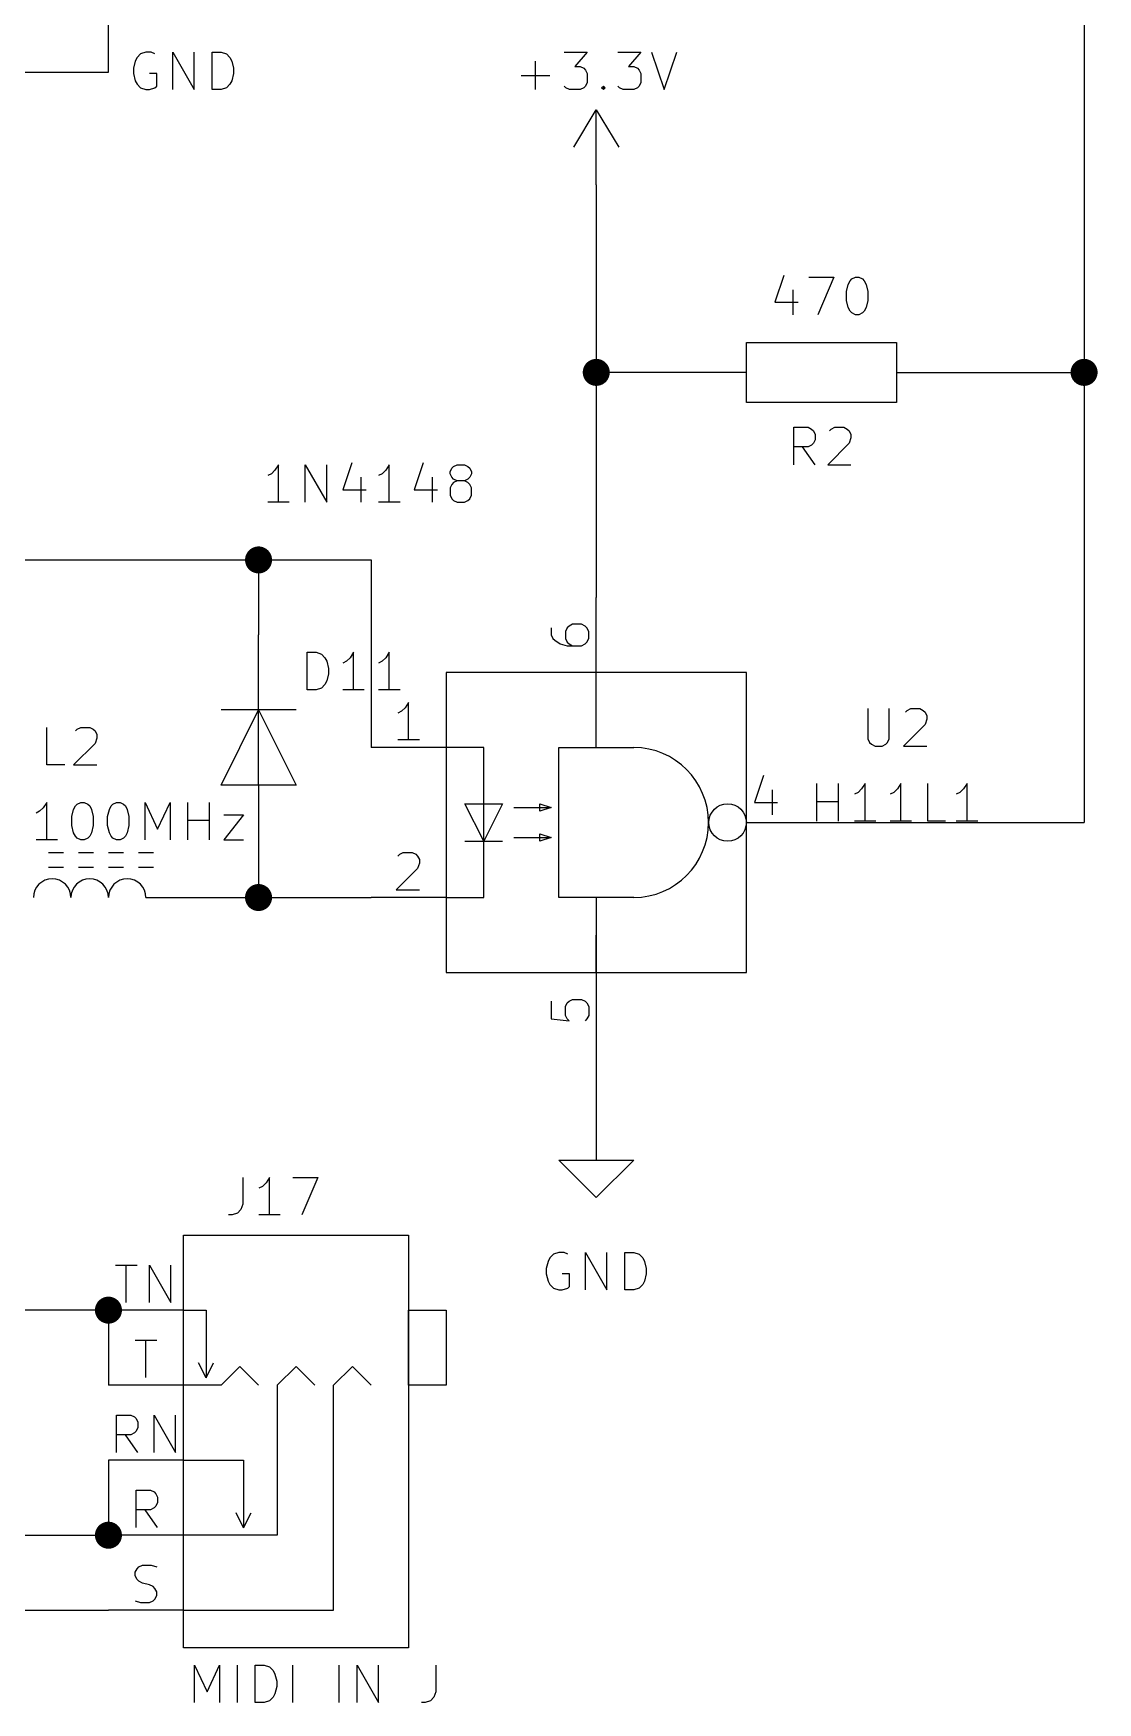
# Model space of a CAD drawing. Extents: x 0.4 to 11.3, y -7.9 to -0.4.
# Drawn here: x 2 to 3.418, y -4.673 to -2.448 of the extents above; entities that cross this region are included whole.
import ezdxf

# ---------------------------------------------------------------- set-up
doc = ezdxf.new("R2010")
doc.units = 0
doc.header["$MEASUREMENT"] = 0
for name, color, linetype in [('CYAN2', 4, 'CONTINUOUS'), ('GREEN3', 91, 'CONTINUOUS'), ('LYELLOW', 51, 'CONTINUOUS'), ('RED2', 1, 'CONTINUOUS'), ('RED3', 11, 'CONTINUOUS')]:
    doc.layers.add(name, color=color, linetype=linetype)

msp = doc.modelspace()

# ---------------------------------------------------------------- linework, layer by layer
at = {"layer": 'CYAN2', "linetype": 'CONTINUOUS'}
for p, q in [((2.13571, -2.48504), (2.13333, -2.49456)), ((2.13809, -2.48028), (2.13571, -2.48504)), ((2.14286, -2.47551), (2.13809, -2.48028)), ((2.15, -2.47313), (2.14286, -2.47551)), ((2.15714, -2.47313), (2.15, -2.47313)), ((2.16191, -2.47551), (2.15714, -2.47313)), ((2.18571, -2.52313), (2.18571, -2.47313)), ((2.18571, -2.47313), (2.21428, -2.52313)), ((2.21428, -2.52313), (2.21428, -2.47313)), ((2.23809, -2.52313), (2.23809, -2.47313)), ((2.23809, -2.47313), (2.25, -2.47313)), ((2.25, -2.47313), (2.25714, -2.47551)), ((2.25714, -2.47551), (2.26191, -2.48028)), ((2.26191, -2.48028), (2.26429, -2.48504)), ((2.26429, -2.48504), (2.26667, -2.49456)), ((2.66904, -2.52313), (2.66904, -2.48504)), ((2.70714, -2.47313), (2.73809, -2.47313)), ((2.73809, -2.47313), (2.72143, -2.49218)), ((2.77857, -2.47313), (2.80952, -2.47313)), ((2.80952, -2.47313), (2.79285, -2.49218)), ((2.82381, -2.47313), (2.84047, -2.52313)), ((2.84047, -2.52313), (2.85714, -2.47313)), ((2.13333, -2.49456), (2.13333, -2.5017)), ((2.13333, -2.5017), (2.13571, -2.51122)), ((2.13571, -2.51122), (2.13809, -2.51599)), ((2.16428, -2.5017), (2.15476, -2.5017)), ((2.16428, -2.51837), (2.16428, -2.5017)), ((2.26429, -2.51122), (2.26191, -2.51599)), ((2.26667, -2.5017), (2.26429, -2.51122)), ((2.26667, -2.49456), (2.26667, -2.5017)), ((2.65, -2.50408), (2.68809, -2.50408)), ((2.72143, -2.49218), (2.72857, -2.49218)), ((2.72857, -2.49218), (2.73333, -2.49456)), ((2.73333, -2.49456), (2.73571, -2.49694)), ((2.73571, -2.49694), (2.73809, -2.5017)), ((2.73809, -2.51361), (2.73571, -2.51837)), ((2.73809, -2.5017), (2.73809, -2.51361)), ((2.79285, -2.49218), (2.8, -2.49218)), ((2.8, -2.49218), (2.80476, -2.49456)), ((2.80476, -2.49456), (2.80714, -2.49694)), ((2.80714, -2.49694), (2.80952, -2.5017)), ((2.80952, -2.51361), (2.80714, -2.51837)), ((2.80952, -2.5017), (2.80952, -2.51361)), ((2.13809, -2.51599), (2.14286, -2.52075)), ((2.14286, -2.52075), (2.15, -2.52313)), ((2.15, -2.52313), (2.15476, -2.52313)), ((2.15476, -2.52313), (2.16191, -2.52075)), ((2.16191, -2.52075), (2.16428, -2.51837)), ((2.25, -2.52313), (2.23809, -2.52313)), ((2.25714, -2.52075), (2.25, -2.52313)), ((2.26191, -2.51599), (2.25714, -2.52075)), ((2.70952, -2.52075), (2.70714, -2.51837)), ((2.71428, -2.52313), (2.70952, -2.52075)), ((2.72857, -2.52313), (2.71428, -2.52313)), ((2.73333, -2.52075), (2.72857, -2.52313)), ((2.73571, -2.51837), (2.73333, -2.52075)), ((2.75714, -2.52075), (2.75952, -2.51837)), ((2.75952, -2.52313), (2.75714, -2.52075)), ((2.75952, -2.51837), (2.7619, -2.52075)), ((2.75952, -2.51837), (2.75952, -2.52313)), ((2.7619, -2.52075), (2.75952, -2.52313)), ((2.78095, -2.52075), (2.77857, -2.51837)), ((2.78571, -2.52313), (2.78095, -2.52075)), ((2.8, -2.52313), (2.78571, -2.52313)), ((2.80476, -2.52075), (2.8, -2.52313)), ((2.80714, -2.51837), (2.80476, -2.52075)), ((3, -2.77075), (2.98809, -2.80646)), ((3.03333, -2.77313), (3.06666, -2.77313)), ((3.06666, -2.77313), (3.04524, -2.82313)), ((3.08571, -2.78265), (3.08809, -2.77789)), ((3.08809, -2.77789), (3.09047, -2.77551)), ((3.09047, -2.77551), (3.09523, -2.77313)), ((3.09523, -2.77313), (3.1, -2.77313)), ((3.1, -2.77313), (3.10476, -2.77551)), ((3.10476, -2.77551), (3.10714, -2.77789)), ((3.10714, -2.77789), (3.10952, -2.78265)), ((3.0119, -2.7898), (3.0119, -2.82313)), ((3.08333, -2.79218), (3.08571, -2.78265)), ((3.08333, -2.80408), (3.08333, -2.79218)), ((3.10952, -2.78265), (3.1119, -2.79218)), ((3.1119, -2.79218), (3.1119, -2.80408)), ((2.98809, -2.80646), (3.01904, -2.80646)), ((3.08571, -2.81361), (3.08333, -2.80408)), ((3.08809, -2.81837), (3.08571, -2.81361)), ((3.09047, -2.82075), (3.08809, -2.81837)), ((3.09523, -2.82313), (3.09047, -2.82075)), ((3.1, -2.82313), (3.09523, -2.82313)), ((3.10476, -2.82075), (3.1, -2.82313)), ((3.10714, -2.81837), (3.10476, -2.82075)), ((3.10952, -2.81361), (3.10714, -2.81837)), ((3.1119, -2.80408), (3.10952, -2.81361)), ((3.01309, -3.02313), (3.01309, -2.97313)), ((3.01309, -2.97313), (3.03214, -2.97313)), ((3.03214, -2.97313), (3.0369, -2.97551)), ((3.0369, -2.97551), (3.03928, -2.97789)), ((3.03928, -2.97789), (3.04166, -2.98265)), ((3.06071, -2.97789), (3.06309, -2.97551)), ((3.06309, -2.97551), (3.06785, -2.97313)), ((3.06785, -2.97313), (3.07976, -2.97313)), ((3.07976, -2.97313), (3.08452, -2.97551)), ((3.08452, -2.97551), (3.0869, -2.97789)), ((3.0869, -2.97789), (3.08928, -2.98265)), ((3.03214, -2.99932), (3.01309, -2.99932)), ((3.04166, -3.02313), (3.025, -2.99932)), ((3.0369, -2.99694), (3.03214, -2.99932)), ((3.03928, -2.99456), (3.0369, -2.99694)), ((3.04166, -2.9898), (3.03928, -2.99456)), ((3.04166, -2.98265), (3.04166, -2.9898)), ((3.0869, -2.99456), (3.05833, -3.02313)), ((3.08928, -2.98742), (3.0869, -2.99456)), ((3.08928, -2.98265), (3.08928, -2.98742)), ((2.32662, -3.02313), (2.32186, -3.03028)), ((2.32662, -3.02313), (2.32186, -3.03028)), ((2.32662, -3.07313), (2.32662, -3.02313)), ((2.32662, -3.07313), (2.32662, -3.02313)), ((2.36233, -3.07313), (2.36233, -3.02313)), ((2.36233, -3.02313), (2.39091, -3.07313)), ((2.36233, -3.07313), (2.36233, -3.02313)), ((2.36233, -3.02313), (2.39091, -3.07313)), ((2.39091, -3.07313), (2.39091, -3.02313)), ((2.39091, -3.07313), (2.39091, -3.02313)), ((2.42424, -3.02075), (2.41234, -3.05646)), ((2.42424, -3.02075), (2.41234, -3.05646)), ((2.47424, -3.02313), (2.46948, -3.03028)), ((2.47424, -3.02313), (2.46948, -3.03028)), ((2.47424, -3.07313), (2.47424, -3.02313)), ((2.47424, -3.07313), (2.47424, -3.02313)), ((2.51948, -3.02075), (2.50757, -3.05646)), ((2.51948, -3.02075), (2.50757, -3.05646)), ((2.55757, -3.02789), (2.55995, -3.02551)), ((2.55757, -3.02789), (2.55995, -3.02551)), ((2.55995, -3.02551), (2.56472, -3.02313)), ((2.55995, -3.02551), (2.56472, -3.02313)), ((2.56472, -3.02313), (2.57424, -3.02313)), ((2.56472, -3.02313), (2.57424, -3.02313)), ((2.57424, -3.02313), (2.579, -3.02551)), ((2.57424, -3.02313), (2.579, -3.02551)), ((2.579, -3.02551), (2.58138, -3.02789)), ((2.579, -3.02551), (2.58138, -3.02789)), ((3.05833, -3.02313), (3.08928, -3.02313)), ((2.3171, -3.03504), (2.31234, -3.03742)), ((2.3171, -3.03504), (2.31234, -3.03742)), ((2.32186, -3.03028), (2.3171, -3.03504)), ((2.32186, -3.03028), (2.3171, -3.03504)), ((2.43615, -3.0398), (2.43615, -3.07313)), ((2.43615, -3.0398), (2.43615, -3.07313)), ((2.46472, -3.03504), (2.45996, -3.03742)), ((2.46472, -3.03504), (2.45996, -3.03742)), ((2.46948, -3.03028), (2.46472, -3.03504)), ((2.46948, -3.03028), (2.46472, -3.03504)), ((2.53138, -3.0398), (2.53138, -3.07313)), ((2.53138, -3.0398), (2.53138, -3.07313)), ((2.55519, -3.03265), (2.55757, -3.02789)), ((2.55519, -3.03265), (2.55757, -3.02789)), ((2.55519, -3.03504), (2.55519, -3.03265)), ((2.55519, -3.03504), (2.55519, -3.03265)), ((2.55757, -3.0398), (2.55519, -3.03504)), ((2.55757, -3.0398), (2.55519, -3.03504)), ((2.55995, -3.04218), (2.55757, -3.0398)), ((2.55995, -3.04218), (2.55757, -3.0398)), ((2.55995, -3.04694), (2.55757, -3.04932)), ((2.55995, -3.04694), (2.55757, -3.04932)), ((2.56472, -3.04456), (2.55995, -3.04218)), ((2.56472, -3.04456), (2.55995, -3.04218)), ((2.56472, -3.04456), (2.55995, -3.04694)), ((2.56472, -3.04456), (2.55995, -3.04694)), ((2.57424, -3.04456), (2.56472, -3.04456)), ((2.57424, -3.04456), (2.56472, -3.04456)), ((2.579, -3.04218), (2.57424, -3.04456)), ((2.579, -3.04218), (2.57424, -3.04456)), ((2.579, -3.04694), (2.57424, -3.04456)), ((2.579, -3.04694), (2.57424, -3.04456)), ((2.58138, -3.0398), (2.579, -3.04218)), ((2.58138, -3.0398), (2.579, -3.04218)), ((2.58138, -3.04932), (2.579, -3.04694)), ((2.58138, -3.04932), (2.579, -3.04694)), ((2.58138, -3.02789), (2.58376, -3.03265)), ((2.58138, -3.02789), (2.58376, -3.03265)), ((2.58376, -3.03504), (2.58138, -3.0398)), ((2.58376, -3.03504), (2.58138, -3.0398)), ((2.58376, -3.03265), (2.58376, -3.03504)), ((2.58376, -3.03265), (2.58376, -3.03504)), ((2.41234, -3.05646), (2.44329, -3.05646)), ((2.41234, -3.05646), (2.44329, -3.05646)), ((2.50757, -3.05646), (2.53852, -3.05646)), ((2.50757, -3.05646), (2.53852, -3.05646)), ((2.55757, -3.04932), (2.55519, -3.05408)), ((2.55757, -3.04932), (2.55519, -3.05408)), ((2.55519, -3.05408), (2.55519, -3.06361)), ((2.55519, -3.05408), (2.55519, -3.06361)), ((2.55519, -3.06361), (2.55757, -3.06837)), ((2.55519, -3.06361), (2.55757, -3.06837)), ((2.55757, -3.06837), (2.55995, -3.07075)), ((2.55757, -3.06837), (2.55995, -3.07075)), ((2.579, -3.07075), (2.58138, -3.06837)), ((2.579, -3.07075), (2.58138, -3.06837)), ((2.58376, -3.05408), (2.58138, -3.04932)), ((2.58376, -3.05408), (2.58138, -3.04932)), ((2.58138, -3.06837), (2.58376, -3.06361)), ((2.58138, -3.06837), (2.58376, -3.06361)), ((2.58376, -3.06361), (2.58376, -3.05408)), ((2.58376, -3.06361), (2.58376, -3.05408)), ((2.34091, -3.07313), (2.31234, -3.07313)), ((2.34091, -3.07313), (2.31234, -3.07313)), ((2.48853, -3.07313), (2.45996, -3.07313)), ((2.48853, -3.07313), (2.45996, -3.07313)), ((2.55995, -3.07075), (2.56472, -3.07313)), ((2.55995, -3.07075), (2.56472, -3.07313)), ((2.56472, -3.07313), (2.57424, -3.07313)), ((2.56472, -3.07313), (2.57424, -3.07313)), ((2.57424, -3.07313), (2.579, -3.07075)), ((2.57424, -3.07313), (2.579, -3.07075)), ((2.36472, -3.32313), (2.36472, -3.27313)), ((2.36472, -3.27313), (2.37662, -3.27313)), ((2.36472, -3.32313), (2.36472, -3.27313)), ((2.36472, -3.27313), (2.37662, -3.27313)), ((2.37662, -3.27313), (2.38376, -3.27551)), ((2.37662, -3.27313), (2.38376, -3.27551)), ((2.38376, -3.27551), (2.38853, -3.28028)), ((2.38376, -3.27551), (2.38853, -3.28028)), ((2.38853, -3.28028), (2.39091, -3.28504)), ((2.38853, -3.28028), (2.39091, -3.28504)), ((2.39091, -3.28504), (2.39329, -3.29456)), ((2.39091, -3.28504), (2.39329, -3.29456)), ((2.4171, -3.28504), (2.41234, -3.28742)), ((2.4171, -3.28504), (2.41234, -3.28742)), ((2.42186, -3.28028), (2.4171, -3.28504)), ((2.42186, -3.28028), (2.4171, -3.28504)), ((2.42662, -3.27313), (2.42186, -3.28028)), ((2.42662, -3.27313), (2.42186, -3.28028)), ((2.42662, -3.32313), (2.42662, -3.27313)), ((2.42662, -3.32313), (2.42662, -3.27313)), ((2.46472, -3.28504), (2.45996, -3.28742)), ((2.46472, -3.28504), (2.45996, -3.28742)), ((2.46948, -3.28028), (2.46472, -3.28504)), ((2.46948, -3.28028), (2.46472, -3.28504)), ((2.47424, -3.27313), (2.46948, -3.28028)), ((2.47424, -3.27313), (2.46948, -3.28028)), ((2.47424, -3.32313), (2.47424, -3.27313)), ((2.47424, -3.32313), (2.47424, -3.27313)), ((2.39091, -3.31122), (2.38853, -3.31599)), ((2.39091, -3.31122), (2.38853, -3.31599)), ((2.39329, -3.3017), (2.39091, -3.31122)), ((2.39329, -3.3017), (2.39091, -3.31122)), ((2.39329, -3.29456), (2.39329, -3.3017)), ((2.39329, -3.29456), (2.39329, -3.3017)), ((2.37662, -3.32313), (2.36472, -3.32313)), ((2.37662, -3.32313), (2.36472, -3.32313)), ((2.38376, -3.32075), (2.37662, -3.32313)), ((2.38376, -3.32075), (2.37662, -3.32313)), ((2.38853, -3.31599), (2.38376, -3.32075)), ((2.38853, -3.31599), (2.38376, -3.32075)), ((2.44091, -3.32313), (2.41234, -3.32313)), ((2.44091, -3.32313), (2.41234, -3.32313)), ((2.48853, -3.32313), (2.45996, -3.32313)), ((2.48853, -3.32313), (2.45996, -3.32313)), ((3.1119, -3.34813), (3.1119, -3.38861)), ((3.1119, -3.34813), (3.1119, -3.38861)), ((3.14047, -3.38861), (3.14047, -3.34813)), ((3.14047, -3.38861), (3.14047, -3.34813)), ((3.16191, -3.3529), (3.16428, -3.35052)), ((3.16191, -3.3529), (3.16428, -3.35052)), ((3.16428, -3.35052), (3.16905, -3.34813)), ((3.16428, -3.35052), (3.16905, -3.34813)), ((3.16905, -3.34813), (3.18095, -3.34813)), ((3.16905, -3.34813), (3.18095, -3.34813)), ((3.18095, -3.34813), (3.18571, -3.35052)), ((3.18095, -3.34813), (3.18571, -3.35052)), ((3.18571, -3.35052), (3.18809, -3.3529)), ((3.18571, -3.35052), (3.18809, -3.3529)), ((3.18809, -3.3529), (3.19048, -3.35766)), ((3.18809, -3.3529), (3.19048, -3.35766)), ((3.19048, -3.35766), (3.19048, -3.36242)), ((3.19048, -3.35766), (3.19048, -3.36242)), ((2.01785, -3.42313), (2.01785, -3.37313)), ((2.01785, -3.42313), (2.01785, -3.37313)), ((2.05595, -3.37789), (2.05833, -3.37551)), ((2.05595, -3.37789), (2.05833, -3.37551)), ((2.05833, -3.37551), (2.06309, -3.37313)), ((2.05833, -3.37551), (2.06309, -3.37313)), ((2.06309, -3.37313), (2.075, -3.37313)), ((2.06309, -3.37313), (2.075, -3.37313)), ((2.075, -3.37313), (2.07976, -3.37551)), ((2.075, -3.37313), (2.07976, -3.37551)), ((2.07976, -3.37551), (2.08214, -3.37789)), ((2.07976, -3.37551), (2.08214, -3.37789)), ((2.08214, -3.37789), (2.08452, -3.38265)), ((2.08214, -3.37789), (2.08452, -3.38265)), ((3.18809, -3.36956), (3.15952, -3.39813)), ((3.18809, -3.36956), (3.15952, -3.39813)), ((3.19048, -3.36242), (3.18809, -3.36956)), ((3.19048, -3.36242), (3.18809, -3.36956)), ((2.08214, -3.39456), (2.05357, -3.42313)), ((2.08214, -3.39456), (2.05357, -3.42313)), ((2.08452, -3.38742), (2.08214, -3.39456)), ((2.08452, -3.38742), (2.08214, -3.39456)), ((2.08452, -3.38265), (2.08452, -3.38742)), ((2.08452, -3.38265), (2.08452, -3.38742)), ((3.1119, -3.38861), (3.11428, -3.39337)), ((3.1119, -3.38861), (3.11428, -3.39337)), ((3.11428, -3.39337), (3.11667, -3.39576)), ((3.11428, -3.39337), (3.11667, -3.39576)), ((3.11667, -3.39576), (3.12143, -3.39813)), ((3.11667, -3.39576), (3.12143, -3.39813)), ((3.12143, -3.39813), (3.13095, -3.39813)), ((3.12143, -3.39813), (3.13095, -3.39813)), ((3.13095, -3.39813), (3.13571, -3.39576)), ((3.13095, -3.39813), (3.13571, -3.39576)), ((3.13571, -3.39576), (3.13809, -3.39337)), ((3.13571, -3.39576), (3.13809, -3.39337)), ((3.13809, -3.39337), (3.14047, -3.38861)), ((3.13809, -3.39337), (3.14047, -3.38861)), ((3.15952, -3.39813), (3.19048, -3.39813)), ((3.15952, -3.39813), (3.19048, -3.39813)), ((2.04167, -3.42313), (2.01785, -3.42313)), ((2.04167, -3.42313), (2.01785, -3.42313)), ((2.05357, -3.42313), (2.08452, -3.42313)), ((2.05357, -3.42313), (2.08452, -3.42313)), ((3.04405, -3.49813), (3.04405, -3.44813)), ((3.04405, -3.49813), (3.04405, -3.44813)), ((3.07262, -3.49813), (3.07262, -3.44813)), ((3.07262, -3.49813), (3.07262, -3.44813)), ((3.10833, -3.44813), (3.10357, -3.45528)), ((3.10833, -3.44813), (3.10357, -3.45528)), ((3.10833, -3.49813), (3.10833, -3.44813)), ((3.10833, -3.49813), (3.10833, -3.44813)), ((3.15595, -3.44813), (3.15119, -3.45528)), ((3.15595, -3.44813), (3.15119, -3.45528)), ((3.15595, -3.49813), (3.15595, -3.44813)), ((3.15595, -3.49813), (3.15595, -3.44813)), ((3.19167, -3.49813), (3.19167, -3.44813)), ((3.19167, -3.49813), (3.19167, -3.44813)), ((3.24405, -3.44813), (3.23929, -3.45528)), ((3.24405, -3.44813), (3.23929, -3.45528)), ((3.24405, -3.49813), (3.24405, -3.44813)), ((3.24405, -3.49813), (3.24405, -3.44813)), ((3.09881, -3.46004), (3.09405, -3.46242)), ((3.09881, -3.46004), (3.09405, -3.46242)), ((3.10357, -3.45528), (3.09881, -3.46004)), ((3.10357, -3.45528), (3.09881, -3.46004)), ((3.14643, -3.46004), (3.14167, -3.46242)), ((3.14643, -3.46004), (3.14167, -3.46242)), ((3.15119, -3.45528), (3.14643, -3.46004)), ((3.15119, -3.45528), (3.14643, -3.46004)), ((3.23452, -3.46004), (3.22976, -3.46242)), ((3.23452, -3.46004), (3.22976, -3.46242)), ((3.23929, -3.45528), (3.23452, -3.46004)), ((3.23929, -3.45528), (3.23452, -3.46004)), ((2.00833, -3.48504), (2.00357, -3.48742)), ((2.00833, -3.48504), (2.00357, -3.48742)), ((2.01309, -3.48028), (2.00833, -3.48504)), ((2.01309, -3.48028), (2.00833, -3.48504)), ((2.01785, -3.47313), (2.01309, -3.48028)), ((2.01785, -3.47313), (2.01309, -3.48028)), ((2.01785, -3.52313), (2.01785, -3.47313)), ((2.01785, -3.52313), (2.01785, -3.47313)), ((2.05119, -3.49218), (2.05357, -3.48265)), ((2.05119, -3.49218), (2.05357, -3.48265)), ((2.05119, -3.50408), (2.05119, -3.49218)), ((2.05119, -3.50408), (2.05119, -3.49218)), ((2.05357, -3.48265), (2.05595, -3.47789)), ((2.05357, -3.48265), (2.05595, -3.47789)), ((2.05595, -3.47789), (2.05833, -3.47551)), ((2.05595, -3.47789), (2.05833, -3.47551)), ((2.05833, -3.47551), (2.06309, -3.47313)), ((2.05833, -3.47551), (2.06309, -3.47313)), ((2.06309, -3.47313), (2.06785, -3.47313)), ((2.06309, -3.47313), (2.06785, -3.47313)), ((2.06785, -3.47313), (2.07261, -3.47551)), ((2.06785, -3.47313), (2.07261, -3.47551)), ((2.07261, -3.47551), (2.075, -3.47789)), ((2.07261, -3.47551), (2.075, -3.47789)), ((2.075, -3.47789), (2.07738, -3.48265)), ((2.075, -3.47789), (2.07738, -3.48265)), ((2.07738, -3.48265), (2.07976, -3.49218)), ((2.07738, -3.48265), (2.07976, -3.49218)), ((2.07976, -3.49218), (2.07976, -3.50408)), ((2.07976, -3.49218), (2.07976, -3.50408)), ((2.09881, -3.49218), (2.10119, -3.48265)), ((2.09881, -3.49218), (2.10119, -3.48265)), ((2.09881, -3.50408), (2.09881, -3.49218)), ((2.09881, -3.50408), (2.09881, -3.49218)), ((2.10119, -3.48265), (2.10357, -3.47789)), ((2.10119, -3.48265), (2.10357, -3.47789)), ((2.10357, -3.47789), (2.10595, -3.47551)), ((2.10357, -3.47789), (2.10595, -3.47551)), ((2.10595, -3.47551), (2.11071, -3.47313)), ((2.10595, -3.47551), (2.11071, -3.47313)), ((2.11071, -3.47313), (2.11547, -3.47313)), ((2.11071, -3.47313), (2.11547, -3.47313)), ((2.11547, -3.47313), (2.12023, -3.47551)), ((2.11547, -3.47313), (2.12023, -3.47551)), ((2.12023, -3.47551), (2.12261, -3.47789)), ((2.12023, -3.47551), (2.12261, -3.47789)), ((2.12261, -3.47789), (2.125, -3.48265)), ((2.12261, -3.47789), (2.125, -3.48265)), ((2.125, -3.48265), (2.12738, -3.49218)), ((2.125, -3.48265), (2.12738, -3.49218)), ((2.12738, -3.49218), (2.12738, -3.50408)), ((2.12738, -3.49218), (2.12738, -3.50408)), ((2.1488, -3.52313), (2.1488, -3.47313)), ((2.1488, -3.47313), (2.16547, -3.50885)), ((2.1488, -3.52313), (2.1488, -3.47313)), ((2.1488, -3.47313), (2.16547, -3.50885)), ((2.16547, -3.50885), (2.18214, -3.47313)), ((2.16547, -3.50885), (2.18214, -3.47313)), ((2.18214, -3.47313), (2.18214, -3.52313)), ((2.18214, -3.47313), (2.18214, -3.52313)), ((2.20594, -3.52313), (2.20594, -3.47313)), ((2.20594, -3.52313), (2.20594, -3.47313)), ((2.23452, -3.52313), (2.23452, -3.47313)), ((2.23452, -3.52313), (2.23452, -3.47313)), ((2.25357, -3.4898), (2.27976, -3.4898)), ((2.27976, -3.4898), (2.25357, -3.52313)), ((2.25357, -3.4898), (2.27976, -3.4898)), ((2.27976, -3.4898), (2.25357, -3.52313)), ((3.04405, -3.47194), (3.07262, -3.47194)), ((3.04405, -3.47194), (3.07262, -3.47194)), ((2.05357, -3.51361), (2.05119, -3.50408)), ((2.05357, -3.51361), (2.05119, -3.50408)), ((2.05595, -3.51837), (2.05357, -3.51361)), ((2.05595, -3.51837), (2.05357, -3.51361)), ((2.07738, -3.51361), (2.075, -3.51837)), ((2.07738, -3.51361), (2.075, -3.51837)), ((2.07976, -3.50408), (2.07738, -3.51361)), ((2.07976, -3.50408), (2.07738, -3.51361)), ((2.10119, -3.51361), (2.09881, -3.50408)), ((2.10119, -3.51361), (2.09881, -3.50408)), ((2.10357, -3.51837), (2.10119, -3.51361)), ((2.10357, -3.51837), (2.10119, -3.51361)), ((2.125, -3.51361), (2.12261, -3.51837)), ((2.125, -3.51361), (2.12261, -3.51837)), ((2.12738, -3.50408), (2.125, -3.51361)), ((2.12738, -3.50408), (2.125, -3.51361)), ((2.20594, -3.49694), (2.23452, -3.49694)), ((2.20594, -3.49694), (2.23452, -3.49694)), ((3.12262, -3.49813), (3.09405, -3.49813)), ((3.12262, -3.49813), (3.09405, -3.49813)), ((3.17024, -3.49813), (3.14167, -3.49813)), ((3.17024, -3.49813), (3.14167, -3.49813)), ((3.21548, -3.49813), (3.19167, -3.49813)), ((3.21548, -3.49813), (3.19167, -3.49813)), ((3.25833, -3.49813), (3.22976, -3.49813)), ((3.25833, -3.49813), (3.22976, -3.49813)), ((2.03214, -3.52313), (2.00357, -3.52313)), ((2.03214, -3.52313), (2.00357, -3.52313)), ((2.05833, -3.52075), (2.05595, -3.51837)), ((2.05833, -3.52075), (2.05595, -3.51837)), ((2.06309, -3.52313), (2.05833, -3.52075)), ((2.06309, -3.52313), (2.05833, -3.52075)), ((2.06785, -3.52313), (2.06309, -3.52313)), ((2.06785, -3.52313), (2.06309, -3.52313)), ((2.07261, -3.52075), (2.06785, -3.52313)), ((2.07261, -3.52075), (2.06785, -3.52313)), ((2.075, -3.51837), (2.07261, -3.52075)), ((2.075, -3.51837), (2.07261, -3.52075)), ((2.10595, -3.52075), (2.10357, -3.51837)), ((2.10595, -3.52075), (2.10357, -3.51837)), ((2.11071, -3.52313), (2.10595, -3.52075)), ((2.11071, -3.52313), (2.10595, -3.52075)), ((2.11547, -3.52313), (2.11071, -3.52313)), ((2.11547, -3.52313), (2.11071, -3.52313)), ((2.12023, -3.52075), (2.11547, -3.52313)), ((2.12023, -3.52075), (2.11547, -3.52313)), ((2.12261, -3.51837), (2.12023, -3.52075)), ((2.12261, -3.51837), (2.12023, -3.52075)), ((2.25357, -3.52313), (2.27976, -3.52313)), ((2.25357, -3.52313), (2.27976, -3.52313)), ((2.279, -3.97313), (2.279, -4.00885)), ((2.30996, -3.98028), (2.30519, -3.98504)), ((2.31472, -3.97313), (2.30996, -3.98028)), ((2.31472, -4.02313), (2.31472, -3.97313)), ((2.34567, -3.97313), (2.379, -3.97313)), ((2.379, -3.97313), (2.35757, -4.02313)), ((2.30519, -3.98504), (2.30043, -3.98742)), ((2.26472, -4.02313), (2.25996, -4.02313)), ((2.27186, -4.02075), (2.26472, -4.02313)), ((2.27662, -4.01599), (2.27186, -4.02075)), ((2.279, -4.00885), (2.27662, -4.01599)), ((2.329, -4.02313), (2.30043, -4.02313)), ((2.68571, -4.08504), (2.68333, -4.09456)), ((2.68809, -4.08028), (2.68571, -4.08504)), ((2.69286, -4.07551), (2.68809, -4.08028)), ((2.7, -4.07313), (2.69286, -4.07551)), ((2.70714, -4.07313), (2.7, -4.07313)), ((2.71191, -4.07551), (2.70714, -4.07313)), ((2.73571, -4.12313), (2.73571, -4.07313)), ((2.73571, -4.07313), (2.76428, -4.12313)), ((2.76428, -4.12313), (2.76428, -4.07313)), ((2.78809, -4.12313), (2.78809, -4.07313)), ((2.78809, -4.07313), (2.8, -4.07313)), ((2.8, -4.07313), (2.80714, -4.07551)), ((2.80714, -4.07551), (2.81191, -4.08028)), ((2.81191, -4.08028), (2.81429, -4.08504)), ((2.81429, -4.08504), (2.81667, -4.09456)), ((2.68333, -4.09456), (2.68333, -4.1017)), ((2.68333, -4.1017), (2.68571, -4.11122)), ((2.68571, -4.11122), (2.68809, -4.11599)), ((2.68809, -4.11599), (2.69286, -4.12075)), ((2.71428, -4.1017), (2.70476, -4.1017)), ((2.71428, -4.11837), (2.71428, -4.1017)), ((2.81191, -4.11599), (2.80714, -4.12075)), ((2.81429, -4.11122), (2.81191, -4.11599)), ((2.81667, -4.1017), (2.81429, -4.11122)), ((2.81667, -4.09456), (2.81667, -4.1017)), ((2.69286, -4.12075), (2.7, -4.12313)), ((2.7, -4.12313), (2.70476, -4.12313)), ((2.70476, -4.12313), (2.71191, -4.12075)), ((2.71191, -4.12075), (2.71428, -4.11837)), ((2.8, -4.12313), (2.78809, -4.12313)), ((2.80714, -4.12075), (2.8, -4.12313)), ((2.21472, -4.67313), (2.21472, -4.62313)), ((2.21472, -4.62313), (2.23139, -4.65885)), ((2.23139, -4.65885), (2.24805, -4.62313)), ((2.24805, -4.62313), (2.24805, -4.67313)), ((2.27186, -4.67313), (2.27186, -4.62313)), ((2.29567, -4.67313), (2.29567, -4.62313)), ((2.29567, -4.62313), (2.30757, -4.62313)), ((2.30757, -4.62313), (2.31472, -4.62551)), ((2.31472, -4.62551), (2.31948, -4.63028)), ((2.34567, -4.67313), (2.34567, -4.62313)), ((2.40757, -4.67313), (2.40757, -4.62313)), ((2.43139, -4.67313), (2.43139, -4.62313)), ((2.43139, -4.62313), (2.45996, -4.67313)), ((2.45996, -4.67313), (2.45996, -4.62313)), ((2.53615, -4.62313), (2.53615, -4.65885)), ((2.31948, -4.63028), (2.32186, -4.63504)), ((2.32186, -4.63504), (2.32424, -4.64456)), ((2.32424, -4.64456), (2.32424, -4.6517)), ((2.31472, -4.67075), (2.30757, -4.67313)), ((2.31948, -4.66599), (2.31472, -4.67075)), ((2.32186, -4.66122), (2.31948, -4.66599)), ((2.32424, -4.6517), (2.32186, -4.66122)), ((2.52901, -4.67075), (2.52186, -4.67313)), ((2.53377, -4.66599), (2.52901, -4.67075)), ((2.53615, -4.65885), (2.53377, -4.66599)), ((2.30757, -4.67313), (2.29567, -4.67313)), ((2.52186, -4.67313), (2.5171, -4.67313))]:
    msp.add_line(p, q, dxfattribs=at)
at = {"layer": 'GREEN3', "linetype": 'CONTINUOUS'}
for p, q in [((3.4, -1.65), (3.4, -2.9)), ((2.1, -2.5), (2.1, -2.05)), ((0.85, -2.5), (2.1, -2.5)), ((2.75, -2.65), (2.75, -2.9)), ((2.9, -2.9), (2.75, -2.9)), ((2.75, -2.9), (2.75, -3.2)), ((3.2, -2.9), (3.4, -2.9)), ((3.4, -2.9), (3.4, -3.5)), ((1.9, -3.15), (2.3, -3.15)), ((2.3, -3.15), (2.3, -3.25)), ((2.3, -3.15), (2.45, -3.15)), ((2.45, -3.15), (2.45, -3.4)), ((3.05, -3.5), (3.4, -3.5)), ((2.3, -3.55), (2.3, -3.6)), ((2.2, -3.6), (2.3, -3.6)), ((2.3, -3.6), (2.45, -3.6)), ((2.75, -3.8), (2.75, -3.9)), ((2.1, -4.15), (1.85, -4.15)), ((2.1, -4.15), (2.1, -4.25)), ((2.1, -4.35), (2.1, -4.45)), ((0.85, -4.45), (2.1, -4.45)), ((1.4, -4.55), (2.1, -4.55))]:
    msp.add_line(p, q, dxfattribs=at)
at = {"layer": 'GREEN3', "const_width": 0.018}
for points in [[(2.741, -2.9, 1), (2.759, -2.9, 1)], [(3.391, -2.9, 1), (3.409, -2.9, 1)], [(2.291, -3.15, 1), (2.309, -3.15, 1)], [(2.291, -3.6, 1), (2.309, -3.6, 1)], [(2.091, -4.15, 1), (2.109, -4.15, 1)], [(2.091, -4.45, 1), (2.109, -4.45, 1)]]:
    msp.add_lwpolyline(points, format="xyb", close=True, dxfattribs=at)
at = {"layer": 'LYELLOW', "linetype": 'CONTINUOUS'}
for p, q in [((2.55, -3.3), (2.55, -3.7)), ((2.95, -3.3), (2.55, -3.3)), ((2.95, -3.7), (2.95, -3.3)), ((2.55, -3.7), (2.95, -3.7)), ((2.2, -4.6), (2.2, -4.05)), ((2.2, -4.05), (2.5, -4.05)), ((2.5, -4.05), (2.5, -4.6)), ((2.5, -4.6), (2.2, -4.6))]:
    msp.add_line(p, q, dxfattribs=at)
at = {"layer": 'RED2', "linetype": 'CONTINUOUS'}
for p, q in [((2.72, -2.6), (2.75, -2.55)), ((2.75, -2.65), (2.75, -2.55)), ((2.75, -2.55), (2.78, -2.6)), ((2.95, -2.94), (2.95, -2.86)), ((2.95, -2.86), (3.15, -2.86)), ((3.15, -2.86), (3.15, -2.94)), ((2.95, -2.9), (2.9, -2.9)), ((3.15, -2.9), (3.2, -2.9)), ((3.15, -2.94), (2.95, -2.94)), ((2.75, -3.3), (2.75, -3.2)), ((2.75, -3.3), (2.75, -3.2)), ((2.3, -3.35), (2.3, -3.25)), ((2.3, -3.35), (2.3, -3.25)), ((2.55, -3.3), (2.55, -3.7)), ((2.95, -3.3), (2.55, -3.3)), ((2.75, -3.4), (2.75, -3.3)), ((2.95, -3.7), (2.95, -3.3)), ((2.35, -3.35), (2.25, -3.35)), ((2.25, -3.45), (2.3, -3.35)), ((2.3, -3.45), (2.3, -3.35)), ((2.3, -3.35), (2.35, -3.45)), ((2.55, -3.4), (2.45, -3.4)), ((2.55, -3.4), (2.45, -3.4)), ((2.6, -3.4), (2.55, -3.4)), ((2.6, -3.6), (2.6, -3.4)), ((2.7, -3.6), (2.7, -3.4)), ((2.7, -3.4), (2.8, -3.4)), ((2.35, -3.45), (2.25, -3.45)), ((2.3, -3.45), (2.3, -3.55)), ((2.3, -3.45), (2.3, -3.55)), ((2.6, -3.525), (2.575, -3.475)), ((2.575, -3.475), (2.625, -3.475)), ((2.625, -3.475), (2.6, -3.525)), ((2.64, -3.48), (2.69, -3.48)), ((2.675, -3.485), (2.675, -3.475)), ((2.675, -3.475), (2.69, -3.48)), ((2.69, -3.48), (2.675, -3.485)), ((2.675, -3.525), (2.675, -3.515)), ((2.675, -3.515), (2.69, -3.52)), ((2.95, -3.5), (3.05, -3.5)), ((2.95, -3.5), (3.05, -3.5)), ((2.575, -3.525), (2.625, -3.525)), ((2.64, -3.52), (2.69, -3.52)), ((2.69, -3.52), (2.675, -3.525)), ((2.02, -3.54), (2.04, -3.54)), ((2.06, -3.54), (2.08, -3.54)), ((2.1, -3.54), (2.12, -3.54)), ((2.14, -3.54), (2.16, -3.54)), ((2.04, -3.56), (2.02, -3.56)), ((2.08, -3.56), (2.06, -3.56)), ((2.12, -3.56), (2.1, -3.56)), ((2.16, -3.56), (2.14, -3.56)), ((2.15, -3.6), (2.2, -3.6)), ((2.15, -3.6), (2.2, -3.6)), ((2.55, -3.6), (2.45, -3.6)), ((2.55, -3.6), (2.45, -3.6)), ((2.55, -3.6), (2.6, -3.6)), ((2.8, -3.6), (2.7, -3.6)), ((2.75, -3.6), (2.75, -3.7)), ((2.75, -3.7), (2.75, -3.65)), ((2.55, -3.7), (2.95, -3.7)), ((2.75, -3.7), (2.75, -3.8)), ((2.75, -3.7), (2.75, -3.8)), ((2.75, -3.9), (2.75, -3.95)), ((2.75, -4), (2.7, -3.95)), ((2.7, -3.95), (2.75, -3.95)), ((2.75, -3.95), (2.8, -3.95)), ((2.8, -3.95), (2.75, -4)), ((2.2, -4.6), (2.2, -4.05)), ((2.2, -4.05), (2.5, -4.05)), ((2.5, -4.05), (2.5, -4.6)), ((2.2, -4.15), (2.1, -4.15)), ((2.2, -4.15), (2.23, -4.15)), ((2.23, -4.15), (2.23, -4.24)), ((2.5, -4.25), (2.5, -4.15)), ((2.5, -4.15), (2.55, -4.15)), ((2.55, -4.15), (2.55, -4.25)), ((2.23, -4.24), (2.22, -4.22)), ((2.23, -4.24), (2.24, -4.22)), ((2.275, -4.225), (2.25, -4.25)), ((2.3, -4.25), (2.275, -4.225)), ((2.35, -4.225), (2.325, -4.25)), ((2.375, -4.25), (2.35, -4.225)), ((2.4, -4.25), (2.425, -4.225)), ((2.425, -4.225), (2.45, -4.25)), ((2.2, -4.25), (2.1, -4.25)), ((2.25, -4.25), (2.2, -4.25)), ((2.325, -4.25), (2.325, -4.45)), ((2.4, -4.55), (2.4, -4.25)), ((2.55, -4.25), (2.5, -4.25)), ((2.2, -4.35), (2.1, -4.35)), ((2.2, -4.35), (2.28, -4.35)), ((2.28, -4.35), (2.28, -4.44)), ((2.28, -4.44), (2.27, -4.42)), ((2.28, -4.44), (2.29, -4.42)), ((2.2, -4.45), (2.1, -4.45)), ((2.325, -4.45), (2.2, -4.45)), ((2.2, -4.55), (2.1, -4.55)), ((2.2, -4.55), (2.4, -4.55)), ((2.5, -4.6), (2.2, -4.6))]:
    msp.add_line(p, q, dxfattribs=at)
at = {"layer": 'RED2'}
msp.add_circle((2.925, -3.5), 0.025, dxfattribs=at)
msp.add_circle((2.925, -3.5), 0.025, dxfattribs=at)
for centre, radius, start, end in [((2.79957, -3.5), 0.1, -89.7519, 89.7519), ((2.025, -3.60011), 0.025, 0.243618, 179.756), ((2.075, -3.60011), 0.025, 0.243618, 179.756), ((2.125, -3.60011), 0.025, 0.243618, 179.756)]:
    msp.add_arc(centre, radius, start, end, dxfattribs=at)
at = {"layer": 'RED3', "linetype": 'CONTINUOUS'}
for p, q in [((2.68988, -3.24047), (2.68988, -3.25)), ((2.68988, -3.24047), (2.68988, -3.25)), ((2.71131, -3.24047), (2.70893, -3.24523)), ((2.71131, -3.24047), (2.70893, -3.24523)), ((2.70893, -3.24523), (2.70893, -3.25476)), ((2.70893, -3.24523), (2.70893, -3.25476)), ((2.71369, -3.23809), (2.71131, -3.24047)), ((2.71369, -3.23809), (2.71131, -3.24047)), ((2.71845, -3.23571), (2.71369, -3.23809)), ((2.71845, -3.23571), (2.71369, -3.23809)), ((2.73035, -3.23571), (2.71845, -3.23571)), ((2.73035, -3.23571), (2.71845, -3.23571)), ((2.73512, -3.23809), (2.73035, -3.23571)), ((2.73512, -3.23809), (2.73035, -3.23571)), ((2.7375, -3.24047), (2.73512, -3.23809)), ((2.7375, -3.24047), (2.73512, -3.23809)), ((2.73988, -3.24523), (2.7375, -3.24047)), ((2.73988, -3.24523), (2.7375, -3.24047)), ((2.73988, -3.25476), (2.73988, -3.24523)), ((2.73988, -3.25476), (2.73988, -3.24523)), ((2.68988, -3.25), (2.69226, -3.25476)), ((2.68988, -3.25), (2.69226, -3.25476)), ((2.69226, -3.25476), (2.69464, -3.25714)), ((2.69226, -3.25476), (2.69464, -3.25714)), ((2.69464, -3.25714), (2.70178, -3.2619)), ((2.69464, -3.25714), (2.70178, -3.2619)), ((2.70178, -3.2619), (2.71131, -3.26428)), ((2.70178, -3.2619), (2.71131, -3.26428)), ((2.70893, -3.25476), (2.71131, -3.25952)), ((2.70893, -3.25476), (2.71131, -3.25952)), ((2.71131, -3.25952), (2.71369, -3.2619)), ((2.71131, -3.25952), (2.71369, -3.2619)), ((2.71131, -3.26428), (2.73035, -3.26428)), ((2.71131, -3.26428), (2.73035, -3.26428)), ((2.71369, -3.2619), (2.71845, -3.26428)), ((2.71369, -3.2619), (2.71845, -3.26428)), ((2.73035, -3.26428), (2.73512, -3.2619)), ((2.73035, -3.26428), (2.73512, -3.2619)), ((2.73512, -3.2619), (2.7375, -3.25952)), ((2.73512, -3.2619), (2.7375, -3.25952)), ((2.7375, -3.25952), (2.73988, -3.25476)), ((2.7375, -3.25952), (2.73988, -3.25476)), ((2.49048, -3.35178), (2.48572, -3.35417)), ((2.49048, -3.35178), (2.48572, -3.35417)), ((2.49524, -3.34702), (2.49048, -3.35178)), ((2.49524, -3.34702), (2.49048, -3.35178)), ((2.5, -3.33988), (2.49524, -3.34702)), ((2.5, -3.33988), (2.49524, -3.34702)), ((2.5, -3.38988), (2.5, -3.33988)), ((2.5, -3.38988), (2.5, -3.33988)), ((2.51429, -3.38988), (2.48572, -3.38988)), ((2.51429, -3.38988), (2.48572, -3.38988)), ((2.97262, -3.4375), (2.96072, -3.47321)), ((2.97262, -3.4375), (2.96072, -3.47321)), ((2.98452, -3.45655), (2.98452, -3.48988)), ((2.98452, -3.45655), (2.98452, -3.48988)), ((2.96072, -3.47321), (2.99167, -3.47321)), ((2.96072, -3.47321), (2.99167, -3.47321)), ((2.48572, -3.54464), (2.48809, -3.54226)), ((2.48572, -3.54464), (2.48809, -3.54226)), ((2.48809, -3.54226), (2.49286, -3.53988)), ((2.48809, -3.54226), (2.49286, -3.53988)), ((2.49286, -3.53988), (2.50476, -3.53988)), ((2.49286, -3.53988), (2.50476, -3.53988)), ((2.50476, -3.53988), (2.50952, -3.54226)), ((2.50476, -3.53988), (2.50952, -3.54226)), ((2.50952, -3.54226), (2.51191, -3.54464)), ((2.50952, -3.54226), (2.51191, -3.54464)), ((2.51191, -3.54464), (2.51429, -3.5494)), ((2.51191, -3.54464), (2.51429, -3.5494)), ((2.51429, -3.55417), (2.51191, -3.56131)), ((2.51429, -3.55417), (2.51191, -3.56131)), ((2.51429, -3.5494), (2.51429, -3.55417)), ((2.51429, -3.5494), (2.51429, -3.55417)), ((2.51191, -3.56131), (2.48333, -3.58988)), ((2.51191, -3.56131), (2.48333, -3.58988)), ((2.48333, -3.58988), (2.51429, -3.58988)), ((2.48333, -3.58988), (2.51429, -3.58988)), ((2.71369, -3.73809), (2.71845, -3.73571)), ((2.71369, -3.73809), (2.71845, -3.73571)), ((2.71845, -3.73571), (2.73035, -3.73571)), ((2.71845, -3.73571), (2.73035, -3.73571)), ((2.73035, -3.73571), (2.73512, -3.73809)), ((2.73035, -3.73571), (2.73512, -3.73809)), ((2.68988, -3.73809), (2.68988, -3.7619)), ((2.68988, -3.73809), (2.68988, -3.7619)), ((2.70893, -3.74523), (2.71131, -3.74047)), ((2.70893, -3.74523), (2.71131, -3.74047)), ((2.70893, -3.75714), (2.70893, -3.74523)), ((2.70893, -3.75714), (2.70893, -3.74523)), ((2.71131, -3.7619), (2.70893, -3.75714)), ((2.71131, -3.7619), (2.70893, -3.75714)), ((2.71131, -3.74047), (2.71369, -3.73809)), ((2.71131, -3.74047), (2.71369, -3.73809)), ((2.73512, -3.73809), (2.7375, -3.74047)), ((2.73512, -3.73809), (2.7375, -3.74047)), ((2.7375, -3.74047), (2.73988, -3.74523)), ((2.7375, -3.74047), (2.73988, -3.74523)), ((2.73988, -3.75714), (2.7375, -3.7619)), ((2.73988, -3.75714), (2.7375, -3.7619)), ((2.73988, -3.74523), (2.73988, -3.75714)), ((2.73988, -3.74523), (2.73988, -3.75714)), ((2.68988, -3.7619), (2.71369, -3.76428)), ((2.68988, -3.7619), (2.71369, -3.76428)), ((2.71369, -3.76428), (2.71131, -3.7619)), ((2.71369, -3.76428), (2.71131, -3.7619)), ((2.7375, -3.7619), (2.73512, -3.76428)), ((2.7375, -3.7619), (2.73512, -3.76428)), ((2.10952, -4.08988), (2.13809, -4.08988)), ((2.12381, -4.13988), (2.12381, -4.08988)), ((2.15476, -4.13988), (2.15476, -4.08988)), ((2.15476, -4.08988), (2.18333, -4.13988)), ((2.18333, -4.13988), (2.18333, -4.08988)), ((2.13571, -4.18988), (2.16428, -4.18988)), ((2.15, -4.23988), (2.15, -4.18988)), ((2.11071, -4.33988), (2.11071, -4.28988)), ((2.11071, -4.28988), (2.12976, -4.28988)), ((2.12976, -4.28988), (2.13452, -4.29226)), ((2.13452, -4.29226), (2.13691, -4.29464)), ((2.16071, -4.33988), (2.16071, -4.28988)), ((2.16071, -4.28988), (2.18928, -4.33988)), ((2.18928, -4.33988), (2.18928, -4.28988)), ((2.12976, -4.31607), (2.11071, -4.31607)), ((2.13928, -4.33988), (2.12262, -4.31607)), ((2.13452, -4.31369), (2.12976, -4.31607)), ((2.13691, -4.31131), (2.13452, -4.31369)), ((2.13691, -4.29464), (2.13928, -4.2994)), ((2.13928, -4.30655), (2.13691, -4.31131)), ((2.13928, -4.2994), (2.13928, -4.30655)), ((2.1369, -4.43988), (2.1369, -4.38988)), ((2.1369, -4.38988), (2.15595, -4.38988)), ((2.15595, -4.38988), (2.16071, -4.39226)), ((2.16071, -4.39226), (2.16309, -4.39464)), ((2.16309, -4.39464), (2.16547, -4.3994)), ((2.16547, -4.3994), (2.16547, -4.40655)), ((2.15595, -4.41607), (2.1369, -4.41607)), ((2.16547, -4.43988), (2.14881, -4.41607)), ((2.16071, -4.41369), (2.15595, -4.41607)), ((2.16309, -4.41131), (2.16071, -4.41369)), ((2.16547, -4.40655), (2.16309, -4.41131)), ((2.13809, -4.49464), (2.14048, -4.49226)), ((2.14048, -4.49226), (2.14524, -4.48988)), ((2.14524, -4.48988), (2.15714, -4.48988)), ((2.15714, -4.48988), (2.16429, -4.49226)), ((2.13572, -4.4994), (2.13809, -4.49464)), ((2.13572, -4.50417), (2.13572, -4.4994)), ((2.13809, -4.50893), (2.13572, -4.50417)), ((2.14048, -4.51131), (2.13809, -4.50893)), ((2.14524, -4.51369), (2.14048, -4.51131)), ((2.15476, -4.51607), (2.14524, -4.51369)), ((2.15952, -4.51845), (2.15476, -4.51607)), ((2.13572, -4.5375), (2.14286, -4.53988)), ((2.15476, -4.53988), (2.15952, -4.5375)), ((2.16191, -4.52083), (2.15952, -4.51845)), ((2.15952, -4.5375), (2.16191, -4.53512)), ((2.16429, -4.52559), (2.16191, -4.52083)), ((2.16191, -4.53512), (2.16429, -4.53035)), ((2.16429, -4.53035), (2.16429, -4.52559)), ((2.14286, -4.53988), (2.15476, -4.53988))]:
    msp.add_line(p, q, dxfattribs=at)

doc.saveas('drawing.dxf')
